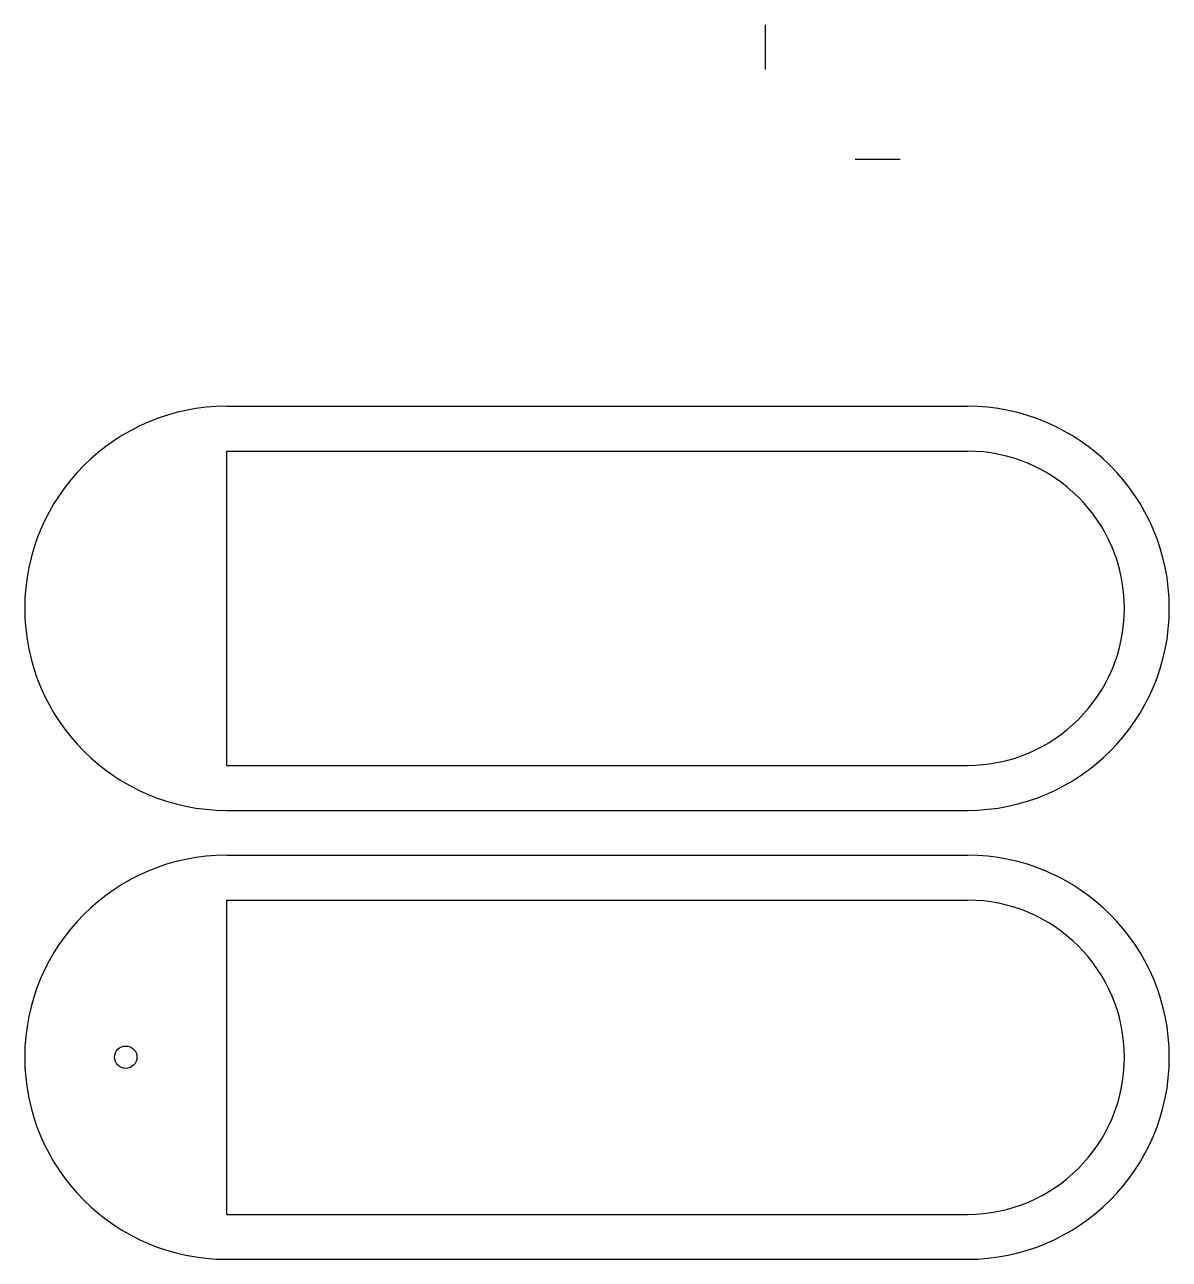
# Model space of a CAD drawing. Header units: millimetres. Extents: x 964 to 1219, y 1500 to 1775.
import ezdxf

# ---------------------------------------------------------------- set-up
doc = ezdxf.new("R2010")
doc.units = ezdxf.units.MM

msp = doc.modelspace()

# ---------------------------------------------------------------- linework, layer by layer
for p, q in [((1129.47, 1764.51), (1129.47, 1774.51)), ((1159.47, 1744.51), (1149.47, 1744.51)), ((1009.47, 1689.51), (1174.47, 1689.51)), ((1009.47, 1679.51), (1174.47, 1679.51)), ((1009.47, 1609.51), (1009.47, 1679.51)), ((1009.47, 1609.51), (1174.47, 1609.51)), ((1009.47, 1599.51), (1174.47, 1599.51)), ((1009.47, 1589.51), (1174.47, 1589.51)), ((1009.47, 1579.51), (1174.47, 1579.51)), ((1009.47, 1509.51), (1009.47, 1579.51)), ((1009.47, 1509.51), (1174.47, 1509.51)), ((1009.47, 1499.51), (1174.47, 1499.51))]:
    msp.add_line(p, q)
msp.add_circle((986.97, 1544.51), 2.5)
for centre, radius, start, end in [((1009.47, 1644.51), 45, 90, 270), ((1174.47, 1644.51), 45, 270, 90), ((1174.47, 1644.51), 35, 270, 90), ((1009.47, 1544.51), 45, 90, 270), ((1174.47, 1544.51), 45, 270, 90), ((1174.47, 1544.51), 35, 270, 90)]:
    msp.add_arc(centre, radius, start, end)

doc.saveas('drawing.dxf')
